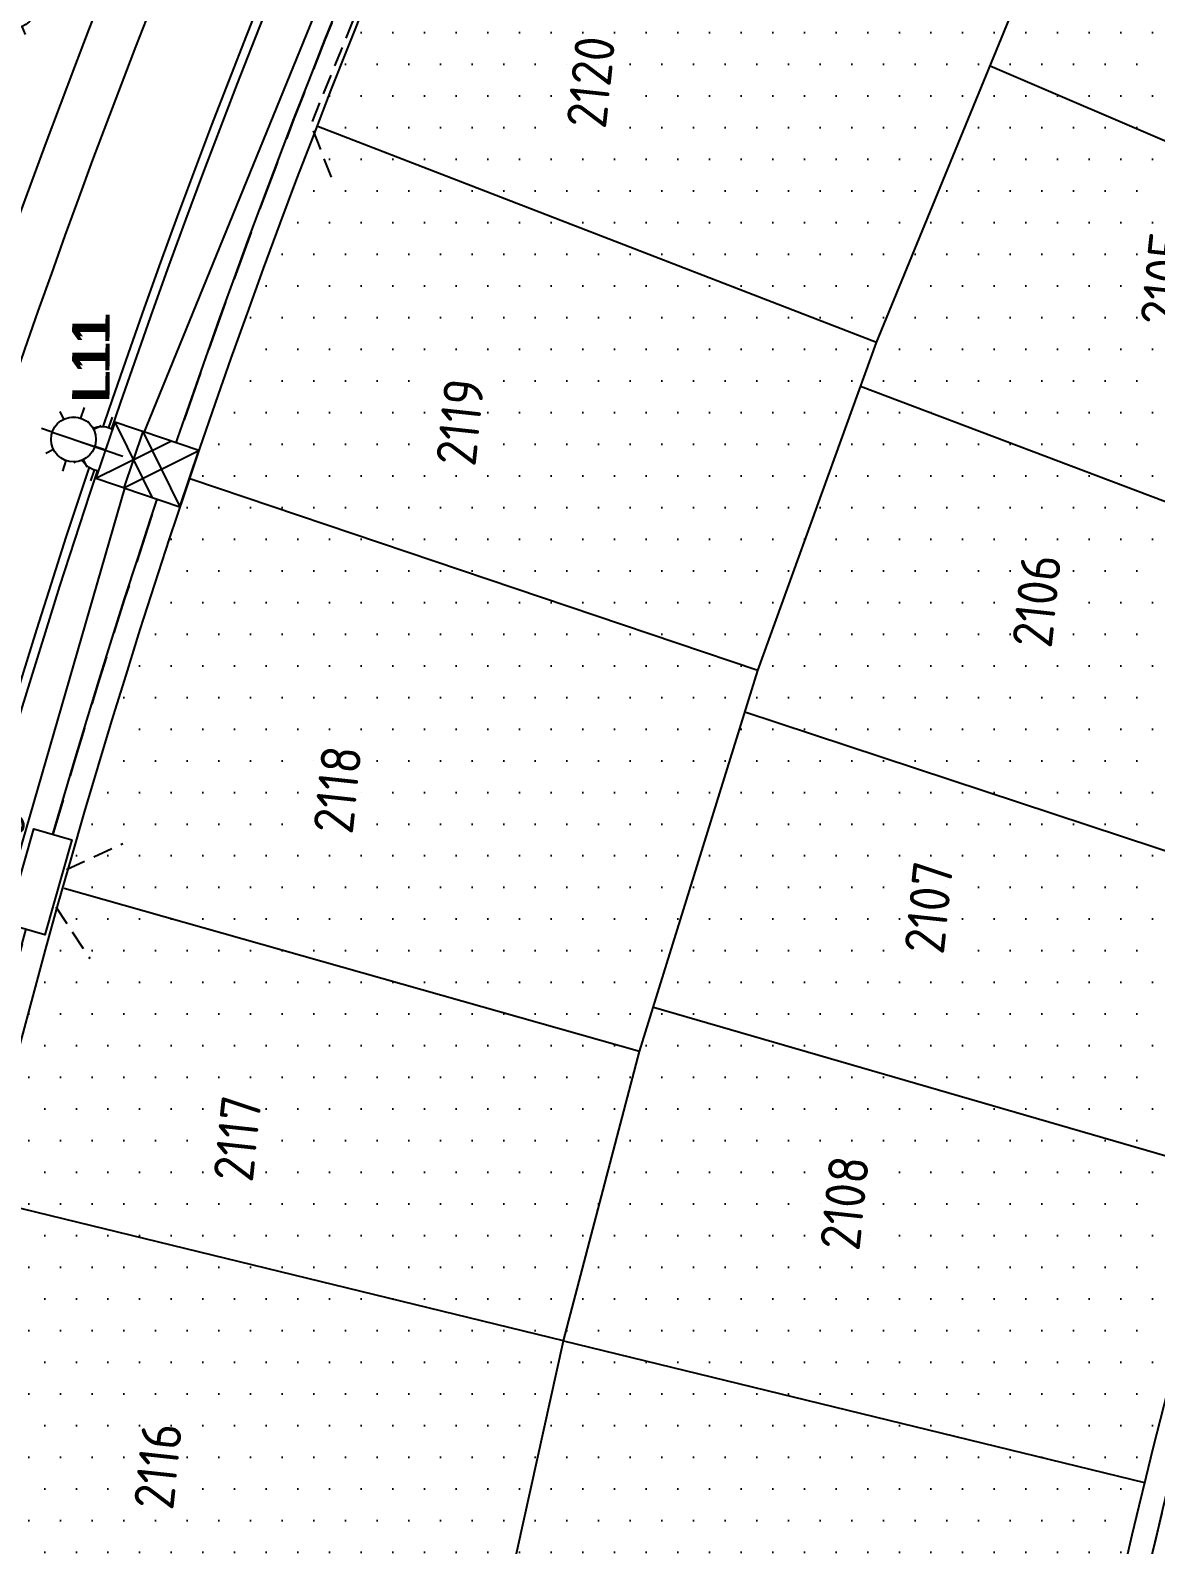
# Model space of a CAD drawing. Extents: x 294483 to 298733, y 6233899 to 6239242.
# Drawn here: x 296310.1 to 296366.6, y 6236740.2 to 6236816.1 of the extents above; entities that cross this region are included whole.
import ezdxf
from ezdxf.enums import TextEntityAlignment as Align

# ---------------------------------------------------------------- set-up
doc = ezdxf.new("R2010")
doc.units = 0
doc.linetypes.add('DASHED', pattern=[0.75, 0.5, -0.25])
doc.linetypes.add('Trench-Service', pattern=[1.5, 1, -0.5])
for name, color, linetype in [('_USER_SITEPLAN', 7, 'Continuous'), ('_User_SLCP', 6, 'Continuous'), ('Equip_SP_SL_NEW', 2, 'Continuous'), ('Mains_LV_NEW_T84', 2, 'Continuous'), ('Mains_SL_NEW_C57', 2, 'Continuous'), ('Notes', 7, 'Continuous'), ('Services_SP_NEW_UG', 2, 'Trench-Service'), ('SupportsOH_SP_TR_HV_LV_SL_EXT', 7, 'Continuous'), ('SupportsUG_SP_LV_NEW', 2, 'Continuous'), ('SupportsUG_SP_LV_SL_NEW', 2, 'Continuous'), ('Trench_SP_NEW', 2, 'Continuous')]:
    doc.layers.add(name, color=color, linetype=linetype)
doc.layers.add('Cadastre Land Parcels_SP_EXT', color=9, linetype='Continuous', lineweight=5)
doc.styles.add('ieISOCP', font='isocp.shx')
doc.styles.add('POLE_LABEL', font='arial.ttf')
doc.styles.add('SL_LABEL', font='arial.ttf')
doc.styles.get("Standard").update_dxf_attribs({"font": 'isocp.shx'})
doc.linetypes.add('Cable 5', pattern='A,10,-1,["o",Standard,S=2,R=0,X=-1,Y=-0.7],-1e-05,["o",Standard,S=2,R=0,X=-0.2,Y=-0.7],-1.2', length=12.20001)
doc.linetypes.add('Cable New UG', pattern='A,7,-0.25,["x",Standard,S=2,R=0,X=0.2,Y=-0.8],-2.1', length=9.35)

# ---------------------------------------------------------------- blocks, each defined once
blk = doc.blocks.new('PILLAR_NEW')
for tag, height, flags, p in [('ASSET_NUM', 2.5, 8, (2, 4)), ('STREET_CODE', 0.2, 9, (1.5, 2)), ('OWNED_BY', 0.2, 9, (1.5, 1.8)), ('OPERATED_BY', 0.2, 9, (1.5, 1.6))]:
    blk.add_attdef(tag, text='', height=height, dxfattribs=dict(flags=flags)).set_placement(p, align=Align.MIDDLE_LEFT)
blk.add_wipeout([(-2.475, 0.99), (2.475, 0.99), (2.475, -0.99), (-2.475, -0.99)])
at = {"lineweight": -3}
blk.add_lwpolyline([(-2.475, 0.99), (2.475, 0.99), (2.475, -0.99), (-2.475, -0.99)], close=True, dxfattribs=at)
for tag, flags, p in [('STATE', 9, (1.5, 1.2)), ('SUPPORT_TYPE', 9, (1.5, 1)), ('MAINTAINED_BY', 9, (1.5, 1.4)), ('USAGE', 9, (1.5, 0.8)), ('SUBURB', 9, (1.5, 0.2)), ('STREETNAME', 9, (1.5, 0)), ('LEGEND', 9, (1.5, 0.6)), ('PARENT', 9, (1.5, 0.4)), ('Z', 1, (1.5, -0.6)), ('LOCATION', 9, (1.5, -0.2)), ('NOTES', 9, (1.5, -0.4))]:
    blk.add_attdef(tag, text='', height=0.2, dxfattribs=dict(flags=flags)).set_placement(p, align=Align.MIDDLE_LEFT)
blk = doc.blocks.new('*U15')
blk.add_line((0, 0), (0, 0))
for tag, p, flags in [('Z', (0, 0), 1), ('OPERATED_BY', (0, -9.61), 9)]:
    blk.add_attdef(tag, p, '', height=0.2, dxfattribs=dict(flags=flags))
at = {"style": 'SL_LABEL', "flags": 9}
blk.add_attdef('STREET_CODE', text='', height=0.2, dxfattribs=at).set_placement((0, -0.2), align=Align.MIDDLE_LEFT)
for tag, height, flags, p in [('CONSTRUCTED_VOLTAGE', 0.2, 9, (0, -0.4)), ('CONTROL_TYPE', 0.2, 9, (0, -0.6)), ('LANTERN_PURPOSE', 0.2, 9, (0, -0.8)), ('LANTERN_TYPE', 0.2, 9, (0, -1)), ('STATE', 0.2, 9, (0, -2)), ('NO_PHASES', 0.2, 9, (0, -1.2)), ('OPERATING_VOLTAGE', 0.2, 9, (0, -1.4)), ('ORIENTATION', 0.2, 9, (0, -1.6)), ('OWNED_BY', 0.2, 9, (0, -1.8)), ('LNUMBER', 2.5, 8, (1.2, -2.8)), ('USAGE', 0.2, 9, (0, -2.2)), ('CEXIST', 0.2, 9, (0, -2.4)), ('CNEW', 0.2, 9, (0, -2.6)), ('CNUMBER', 0.2, 9, (0, -2.8)), ('CREMOVE', 0.2, 9, (0, -3)), ('CREPLACE', 0.2, 9, (0, -3.2)), ('LKINGHEIGHT', 0.2, 9, (0, -3.4)), ('LBRACKET', 0.2, 9, (0, -3.6)), ('LBRACKETVOCAB', 0.2, 9, (0, -3.8)), ('LCATEGORY', 0.2, 9, (0, -4)), ('LCHARGE1', 0.2, 9, (0, -4.2)), ('LCHARGE1PERCENT', 0.2, 9, (0, -4.4)), ('LCHARGE2', 0.2, 9, (0, -4.6)), ('LCHARGE2PERCENT', 0.2, 9, (0, -4.8)), ('LCHARGE3', 0.2, 9, (0, -5)), ('LCHARGE3PERCENT', 0.2, 9, (0, -5.2)), ('LEXIST', 0.2, 9, (0, -5.4)), ('LLAMP', 0.2, 9, (0, -5.6)), ('LLAMPVOCAB', 0.2, 9, (0, -5.8)), ('LMAST', 0.2, 9, (0, -6)), ('LMASTVOCAB', 0.2, 9, (0, -6.2)), ('LNEW', 0.2, 9, (0, -6.4)), ('LANTNUMBER', 0.2, 9, (0, -6.6)), ('LOUTREACH', 0.2, 9, (0, -7)), ('LOUTREACHVOCAB', 0.2, 9, (0, -7.2)), ('LRATECODE', 0.2, 9, (0, -7.4)), ('LREMOVE', 0.2, 9, (0, -7.6)), ('LREPLACE', 0.2, 9, (0, -7.8)), ('LTYPE', 0.2, 9, (0, -8)), ('LTYPEVOCAB', 0.2, 9, (0, -8.2)), ('SUBURB', 0.2, 9, (0, -8.6)), ('STREETNAME', 0.2, 9, (0, -8.8)), ('LEGEND', 0.2, 9, (0, -8.4)), ('LOCATION', 0.2, 9, (0, -9)), ('NOTES', 0.2, 9, (0, -9.2)), ('MAINTAINED_BY', 0.2, 9, (0, -9.86))]:
    blk.add_attdef(tag, text='', height=height, dxfattribs=dict(flags=flags)).set_placement(p, align=Align.MIDDLE_LEFT)
at = {"color": 82, "lineweight": 25, "true_color": 0x23df20}
blk.add_wipeout([(0, 5.72), (-0.43, 5.65), (-0.86, 5.45), (-1.18, 5.14), (-1.35, 4.86), (-1.5, 4.22), (-1.33, 3.53), (-1.06, 3.16), (-0.61, 2.85), (0, 2.72), (0.67, 2.87), (1.06, 3.16), (1.35, 3.57), (1.5, 4.22), (1.39, 4.77), (1.06, 5.28), (0.64, 5.58)], dxfattribs=at)
for p, q in [((0, 5.72), (0, 6.47)), ((-1.46, 5.68), (-1.06, 5.28)), ((1.46, 5.68), (1.06, 5.28)), ((-2.25, 4.22), (-1.5, 4.22)), ((1.5, 4.22), (2.25, 4.22)), ((-1.46, 2.76), (-1.06, 3.16)), ((1.46, 2.76), (1.06, 3.16)), ((0, 0), (0, 2.72))]:
    blk.add_line(p, q)
blk.add_circle((0, 4.22), 1.5)
blk = doc.blocks.new('COLUMN_NEW')
for tag, height, flags, p in [('ASSET_NUM', 2.5, 8, (2, 2)), ('STREETNAME', 0.2, 9, (1.5, -2)), ('LOCATION', 0.2, 9, (1.5, -2.2)), ('Z', 0.2, 1, (1.5, -2.8)), ('NOTES', 0.2, 9, (1.5, -2.4)), ('LABEL_ALIGNMENT', 0.2, 9, (1.5, -2.6))]:
    blk.add_attdef(tag, text='', height=height, dxfattribs=dict(flags=flags)).set_placement(p, align=Align.MIDDLE_LEFT)
blk.add_wipeout([(-1.485, -1.485), (1.485, -1.485), (1.485, 1.485), (-1.485, 1.485)])
at = {"lineweight": -3}
blk.add_lwpolyline([(-1.485, -1.485), (1.485, -1.485), (1.485, 1.485), (-1.485, 1.485)], close=True, dxfattribs=at)
at = {"style": 'POLE_LABEL', "flags": 9}
blk.add_attdef('STRUCTURE_PLANT_NUMBER', text='', height=0.2, dxfattribs=at).set_placement((1.5, 0.242), align=Align.MIDDLE_LEFT)
at = {"flags": 9}
for tag, p in [('STREET_CODE', (1.5, 0)), ('COLUMN_TYPE', (1.5, -0.2)), ('OWNED_BY', (1.5, -0.4)), ('OPERATED_BY', (1.5, -0.6)), ('MAINTAINED_BY', (1.5, -0.8)), ('STATE', (1.5, -1)), ('USAGE', (1.5, -1.2)), ('LEGEND', (1.5, -1.4)), ('PARENT', (1.5, -1.6)), ('SUBURB', (1.5, -1.8))]:
    blk.add_attdef(tag, text='', height=0.2, dxfattribs=at).set_placement(p, align=Align.MIDDLE_LEFT)
blk = doc.blocks.new('*U126')
blk.add_line((0, 0), (0, 0))
for tag, p, flags in [('Z', (0, 0), 1), ('OPERATED_BY', (0, -9.61), 9)]:
    blk.add_attdef(tag, p, '', height=0.2, dxfattribs=dict(flags=flags))
at = {"style": 'SL_LABEL', "flags": 9}
blk.add_attdef('STREET_CODE', text='', height=0.2, dxfattribs=at).set_placement((0, -0.2), align=Align.MIDDLE_LEFT)
for tag, height, flags, p in [('CONSTRUCTED_VOLTAGE', 0.2, 9, (0, -0.4)), ('CONTROL_TYPE', 0.2, 9, (0, -0.6)), ('LANTERN_PURPOSE', 0.2, 9, (0, -0.8)), ('LANTERN_TYPE', 0.2, 9, (0, -1)), ('STATE', 0.2, 9, (0, -2)), ('NO_PHASES', 0.2, 9, (0, -1.2)), ('OPERATING_VOLTAGE', 0.2, 9, (0, -1.4)), ('ORIENTATION', 0.2, 9, (0, -1.6)), ('OWNED_BY', 0.2, 9, (0, -1.8)), ('LNUMBER', 2.5, 8, (1.2, -2.8)), ('USAGE', 0.2, 9, (0, -2.2)), ('CEXIST', 0.2, 9, (0, -2.4)), ('CNEW', 0.2, 9, (0, -2.6)), ('CNUMBER', 0.2, 9, (0, -2.8)), ('CREMOVE', 0.2, 9, (0, -3)), ('CREPLACE', 0.2, 9, (0, -3.2)), ('LKINGHEIGHT', 0.2, 9, (0, -3.4)), ('LBRACKET', 0.2, 9, (0, -3.6)), ('LBRACKETVOCAB', 0.2, 9, (0, -3.8)), ('LCATEGORY', 0.2, 9, (0, -4)), ('LCHARGE1', 0.2, 9, (0, -4.2)), ('LCHARGE1PERCENT', 0.2, 9, (0, -4.4)), ('LCHARGE2', 0.2, 9, (0, -4.6)), ('LCHARGE2PERCENT', 0.2, 9, (0, -4.8)), ('LCHARGE3', 0.2, 9, (0, -5)), ('LCHARGE3PERCENT', 0.2, 9, (0, -5.2)), ('LEXIST', 0.2, 9, (0, -5.4)), ('LLAMP', 0.2, 9, (0, -5.6)), ('LLAMPVOCAB', 0.2, 9, (0, -5.8)), ('LMAST', 0.2, 9, (0, -6)), ('LMASTVOCAB', 0.2, 9, (0, -6.2)), ('LNEW', 0.2, 9, (0, -6.4)), ('LANTNUMBER', 0.2, 9, (0, -6.6)), ('LOUTREACH', 0.2, 9, (0, -7)), ('LOUTREACHVOCAB', 0.2, 9, (0, -7.2)), ('LRATECODE', 0.2, 9, (0, -7.4)), ('LREMOVE', 0.2, 9, (0, -7.6)), ('LREPLACE', 0.2, 9, (0, -7.8)), ('LTYPE', 0.2, 9, (0, -8)), ('LTYPEVOCAB', 0.2, 9, (0, -8.2)), ('SUBURB', 0.2, 9, (0, -8.6)), ('STREETNAME', 0.2, 9, (0, -8.8)), ('LEGEND', 0.2, 9, (0, -8.4)), ('LOCATION', 0.2, 9, (0, -9)), ('NOTES', 0.2, 9, (0, -9.2)), ('MAINTAINED_BY', 0.2, 9, (0, -9.86))]:
    blk.add_attdef(tag, text='', height=height, dxfattribs=dict(flags=flags)).set_placement(p, align=Align.MIDDLE_LEFT)
at = {"color": 82, "lineweight": 25, "true_color": 0x23df20}
blk.add_wipeout([(0, 5.72), (-0.43, 5.65), (-0.86, 5.45), (-1.18, 5.14), (-1.35, 4.86), (-1.5, 4.22), (-1.33, 3.53), (-1.06, 3.16), (-0.61, 2.85), (0, 2.72), (0.67, 2.87), (1.06, 3.16), (1.35, 3.57), (1.5, 4.22), (1.39, 4.77), (1.06, 5.28), (0.64, 5.58)], dxfattribs=at)
for p, q in [((0, 5.72), (0, 6.47)), ((-1.46, 5.68), (-1.06, 5.28)), ((1.46, 5.68), (1.06, 5.28)), ((-2.25, 4.22), (-1.5, 4.22)), ((1.5, 4.22), (2.25, 4.22)), ((-1.46, 2.76), (-1.06, 3.16)), ((1.46, 2.76), (1.06, 3.16)), ((0, 0), (0, 2.72))]:
    blk.add_line(p, q)
blk.add_circle((0, 4.22), 1.5)
blk = doc.blocks.new('*U128')
blk.add_line((0, 0), (0, 0))
for tag, p, flags in [('Z', (0, 0), 1), ('OPERATED_BY', (0, -9.61), 9)]:
    blk.add_attdef(tag, p, '', height=0.2, dxfattribs=dict(flags=flags))
at = {"style": 'SL_LABEL', "flags": 9}
blk.add_attdef('STREET_CODE', text='', height=0.2, dxfattribs=at).set_placement((0, -0.2), align=Align.MIDDLE_LEFT)
for tag, height, flags, p in [('CONSTRUCTED_VOLTAGE', 0.2, 9, (0, -0.4)), ('CONTROL_TYPE', 0.2, 9, (0, -0.6)), ('LANTERN_PURPOSE', 0.2, 9, (0, -0.8)), ('LANTERN_TYPE', 0.2, 9, (0, -1)), ('STATE', 0.2, 9, (0, -2)), ('NO_PHASES', 0.2, 9, (0, -1.2)), ('OPERATING_VOLTAGE', 0.2, 9, (0, -1.4)), ('ORIENTATION', 0.2, 9, (0, -1.6)), ('OWNED_BY', 0.2, 9, (0, -1.8)), ('LNUMBER', 2.5, 8, (1.2, -2.8)), ('USAGE', 0.2, 9, (0, -2.2)), ('CEXIST', 0.2, 9, (0, -2.4)), ('CNEW', 0.2, 9, (0, -2.6)), ('CNUMBER', 0.2, 9, (0, -2.8)), ('CREMOVE', 0.2, 9, (0, -3)), ('CREPLACE', 0.2, 9, (0, -3.2)), ('LKINGHEIGHT', 0.2, 9, (0, -3.4)), ('LBRACKET', 0.2, 9, (0, -3.6)), ('LBRACKETVOCAB', 0.2, 9, (0, -3.8)), ('LCATEGORY', 0.2, 9, (0, -4)), ('LCHARGE1', 0.2, 9, (0, -4.2)), ('LCHARGE1PERCENT', 0.2, 9, (0, -4.4)), ('LCHARGE2', 0.2, 9, (0, -4.6)), ('LCHARGE2PERCENT', 0.2, 9, (0, -4.8)), ('LCHARGE3', 0.2, 9, (0, -5)), ('LCHARGE3PERCENT', 0.2, 9, (0, -5.2)), ('LEXIST', 0.2, 9, (0, -5.4)), ('LLAMP', 0.2, 9, (0, -5.6)), ('LLAMPVOCAB', 0.2, 9, (0, -5.8)), ('LMAST', 0.2, 9, (0, -6)), ('LMASTVOCAB', 0.2, 9, (0, -6.2)), ('LNEW', 0.2, 9, (0, -6.4)), ('LANTNUMBER', 0.2, 9, (0, -6.6)), ('LOUTREACH', 0.2, 9, (0, -7)), ('LOUTREACHVOCAB', 0.2, 9, (0, -7.2)), ('LRATECODE', 0.2, 9, (0, -7.4)), ('LREMOVE', 0.2, 9, (0, -7.6)), ('LREPLACE', 0.2, 9, (0, -7.8)), ('LTYPE', 0.2, 9, (0, -8)), ('LTYPEVOCAB', 0.2, 9, (0, -8.2)), ('SUBURB', 0.2, 9, (0, -8.6)), ('STREETNAME', 0.2, 9, (0, -8.8)), ('LEGEND', 0.2, 9, (0, -8.4)), ('LOCATION', 0.2, 9, (0, -9)), ('NOTES', 0.2, 9, (0, -9.2)), ('MAINTAINED_BY', 0.2, 9, (0, -9.86))]:
    blk.add_attdef(tag, text='', height=height, dxfattribs=dict(flags=flags)).set_placement(p, align=Align.MIDDLE_LEFT)
at = {"color": 82, "lineweight": 25, "true_color": 0x23df20}
blk.add_wipeout([(0, 5.72), (-0.43, 5.65), (-0.86, 5.45), (-1.18, 5.14), (-1.35, 4.86), (-1.5, 4.22), (-1.33, 3.53), (-1.06, 3.16), (-0.61, 2.85), (0, 2.72), (0.67, 2.87), (1.06, 3.16), (1.35, 3.57), (1.5, 4.22), (1.39, 4.77), (1.06, 5.28), (0.64, 5.58)], dxfattribs=at)
for p, q in [((0, 5.72), (0, 6.47)), ((-1.46, 5.68), (-1.06, 5.28)), ((1.46, 5.68), (1.06, 5.28)), ((-2.25, 4.22), (-1.5, 4.22)), ((1.5, 4.22), (2.25, 4.22)), ((-1.46, 2.76), (-1.06, 3.16)), ((1.46, 2.76), (1.06, 3.16)), ((0, 0), (0, 2.72))]:
    blk.add_line(p, q)
blk.add_circle((0, 4.22), 1.5)

msp = doc.modelspace()

# ---------------------------------------------------------------- hatches: boundary and pattern name
at = {"layer": 'Notes'}
h = msp.add_hatch(dxfattribs=at)
h.set_pattern_fill('DOTS', color=256)
h.paths.add_polyline_path([(296393.51257, 6236819.36253), (296366.60553, 6236832.52453), (296365.47217, 6236830.29532), (296359.21529, 6236816.66258), (296358.26399, 6236814.34962), (296385.78727, 6236802.53033, -0.01233233)])
h.paths.add_polyline_path([(296375.0178, 6236817.51276), (296375.2906, 6236820.03616), (296374.05017, 6236820.17026), (296373.77738, 6236817.64686)], flags=24)
h.paths.add_polyline_path([(296367.9602, 6236801.10348), (296368.22942, 6236803.59377), (296366.93546, 6236803.73365), (296366.66624, 6236801.24336)], flags=24)
h = msp.add_hatch(dxfattribs=at)
h.set_pattern_fill('DOTS', color=256)
h.paths.add_polyline_path([(296359.21529, 6236816.66258), (296331.64678, 6236828.70617, 0.01080648), (296324.49428, 6236811.31874), (296352.55871, 6236800.47802)])
h.paths.add_polyline_path([(296345.92606, 6236826.52734), (296346.17062, 6236828.78959), (296344.93071, 6236828.92363), (296344.68615, 6236826.66138)], flags=24)
h.paths.add_polyline_path([(296339.13623, 6236811.02552), (296339.39969, 6236813.46262), (296338.15927, 6236813.59671), (296337.8958, 6236811.15962)], flags=24)
h = msp.add_hatch(dxfattribs=at)
h.set_pattern_fill('DOTS', color=256)
h.paths.add_polyline_path([(296358.26399, 6236814.34962), (296352.55871, 6236800.47802), (296351.76592, 6236798.28605), (296379.77602, 6236787.66436, -0.01067721), (296385.78727, 6236802.53033)])
h.paths.add_polyline_path([(296367.9602, 6236801.10348), (296368.22942, 6236803.59377), (296366.93546, 6236803.73365), (296366.66624, 6236801.24336)], flags=24)
h = msp.add_hatch(dxfattribs=at)
h.set_pattern_fill('DOTS', color=256)
h.paths.add_polyline_path([(296352.55871, 6236800.47802), (296324.49428, 6236811.31874, 0.00994845), (296318.57949, 6236795.05214), (296318.7181, 6236794.99843), (296318.18155, 6236793.61375), (296346.60664, 6236784.02133)])
h.paths.add_polyline_path([(296332.64691, 6236794.07714), (296332.90048, 6236796.4228), (296331.59719, 6236796.5637), (296331.34361, 6236794.21804)], flags=24)
h.paths.add_polyline_path([(296339.13623, 6236811.02552), (296339.39969, 6236813.46262), (296338.15927, 6236813.59671), (296337.8958, 6236811.15962)], flags=24)
h = msp.add_hatch(dxfattribs=at)
h.set_pattern_fill('DOTS', color=256)
h.paths.add_polyline_path([(296379.77602, 6236787.66436), (296351.76592, 6236798.28605), (296346.60664, 6236784.02133), (296345.96636, 6236781.95733), (296374.40494, 6236772.5553, -0.01067721)])
h.paths.add_polyline_path([(296361.49261, 6236784.97809), (296361.76066, 6236787.45765), (296360.52024, 6236787.59175), (296360.25218, 6236785.11218)], flags=24)
h = msp.add_hatch(dxfattribs=at)
h.set_pattern_fill('DOTS', color=256)
h.paths.add_polyline_path([(296374.40494, 6236772.5553), (296345.96636, 6236781.95733), (296341.37157, 6236767.14556), (296370.13529, 6236758.80267, -0.00958821)])
h.paths.add_polyline_path([(296356.08235, 6236769.62118), (296356.34574, 6236772.05758), (296355.10532, 6236772.19168), (296354.84193, 6236769.75527)], flags=24)
h = msp.add_hatch(dxfattribs=at)
h.set_pattern_fill('DOTS', color=256)
h.paths.add_polyline_path([(296340.68096, 6236764.91933), (296311.73667, 6236773.12143, 0.00840454), (296307.98831, 6236758.98715), (296307.71274, 6236757.52051), (296336.85898, 6236750.41441)])
h.paths.add_polyline_path([(296321.42763, 6236758.20138), (296321.67219, 6236760.46363), (296320.43228, 6236760.59767), (296320.18772, 6236758.33542)], flags=24)
h = msp.add_hatch(dxfattribs=at)
h.set_pattern_fill('DOTS', color=256)
h.paths.add_polyline_path([(296341.37157, 6236767.14556), (296340.68096, 6236764.91933), (296336.85898, 6236750.41441), (296336.85855, 6236750.41245), (296366.00478, 6236743.30651, -0.01067845), (296370.13529, 6236758.80267)])
h.paths.add_polyline_path([(296351.85228, 6236754.75659), (296352.11567, 6236757.193), (296350.87524, 6236757.3271), (296350.61186, 6236754.89069)], flags=24)
h = msp.add_hatch(dxfattribs=at)
h.set_pattern_fill('DOTS', color=256)
h.paths.add_polyline_path([(296336.85855, 6236750.41245), (296336.85847, 6236750.41247), (296336.85898, 6236750.41441), (296307.71274, 6236757.52051), (296307.43852, 6236756.06104), (296307.28251, 6236756.09036, 0.00994762), (296303.57871, 6236739.18417), (296333.0816, 6236733.32695)])
h.paths.add_polyline_path([(296317.43928, 6236741.76193), (296317.6885, 6236744.06734), (296316.44859, 6236744.20138), (296316.19937, 6236741.89597)], flags=24)
h = msp.add_hatch(dxfattribs=at)
h.set_pattern_fill('DOTS', color=256)
h.paths.add_polyline_path([(296366.00478, 6236743.30651), (296336.85855, 6236750.41245), (296333.0816, 6236733.32695), (296332.64729, 6236730.86196), (296362.06303, 6236725.2105, -0.00098868), (296362.34609, 6236726.66827, -0.01134351)])
h.paths.add_polyline_path([(296346.61693, 6236734.13556), (296346.88932, 6236736.6552), (296345.58603, 6236736.7961), (296345.31364, 6236734.27645)], flags=24)

# ---------------------------------------------------------------- linework, layer by layer
at = {"layer": 'Cadastre Land Parcels_SP_EXT'}
for p, q in [((296352.55871, 6236800.47802), (296359.21529, 6236816.66258)), ((296358.26399, 6236814.34962), (296385.78727, 6236802.53033)), ((296352.55871, 6236800.47802), (296324.49428, 6236811.31874)), ((296346.60664, 6236784.02133), (296352.55871, 6236800.47802)), ((296351.76592, 6236798.28605), (296379.77598, 6236787.66438)), ((296346.60664, 6236784.02133), (296318.18155, 6236793.61375)), ((296340.68096, 6236764.91933), (296346.60664, 6236784.02133)), ((296345.96636, 6236781.95733), (296374.40492, 6236772.55531)), ((296340.68096, 6236764.91933), (296311.81748, 6236773.09853)), ((296341.37157, 6236767.14556), (296370.13525, 6236758.80268)), ((296336.85898, 6236750.41441), (296340.68096, 6236764.91933)), ((296336.85898, 6236750.41441), (296307.71274, 6236757.52051)), ((296333.0816, 6236733.32695), (296336.85898, 6236750.41441)), ((296336.85851, 6236750.41246), (296366.00478, 6236743.30651))]:
    msp.add_line(p, q, dxfattribs=at)
at = {"layer": 'Mains_LV_NEW_T84', "color": 170, "linetype": 'Cable New UG', "ltscale": 0.75, "flags": 128}
msp.add_lwpolyline([(296295.85395, 6236615.14103, -0.15769137), (296355.04454, 6236876.99874), (296375.00999, 6236907.27759), (296384.00685, 6236909.15664), (296404.1615, 6236894.58856), (296424.12852, 6236880.54028), (296425.69102, 6236871.15594, 0.12794525), (296358.72732, 6236694.96234), (296358.78647, 6236685.00611), (296358.78647, 6236685.00611), (296355.92607, 6236684.95887), (296356.13792, 6236688.0439), (296332.8444, 6236689.59663), (296332.04088, 6236677.54252), (296340.42371, 6236677.271)], format="xyb", dxfattribs=at)
at = {"layer": 'Mains_SL_NEW_C57', "color": 2, "linetype": 'Cable 5', "ltscale": 0.5, "elevation": 12, "flags": 128}
msp.add_lwpolyline([(296305.41887, 6236545.67817), (296299.40439, 6236578.65552), (296299.17392, 6236582.23133), (296296.15002, 6236608.37554), (296294.00716, 6236616.03274), (296292.33231, 6236650.14231), (296292.93357, 6236678.12384), (296297.82593, 6236721.00439), (296304.74848, 6236758.24688), (296315.28854, 6236794.59654), (296335.70762, 6236844.66664), (296353.99377, 6236877.78554)], dxfattribs=at)
at = {"layer": 'Notes'}
for p, q in [((296352.55871, 6236800.47802), (296359.21529, 6236816.66258)), ((296358.26399, 6236814.34962), (296385.78727, 6236802.53033)), ((296352.55871, 6236800.47802), (296324.57398, 6236811.28796)), ((296346.60664, 6236784.02133), (296352.55871, 6236800.47802)), ((296351.76592, 6236798.28605), (296379.77598, 6236787.66438)), ((296340.68096, 6236764.91933), (296346.60664, 6236784.02133)), ((296345.96636, 6236781.95733), (296374.40492, 6236772.55531)), ((296341.37157, 6236767.14556), (296370.13525, 6236758.80268)), ((296336.85898, 6236750.41441), (296340.68096, 6236764.91933)), ((296336.85898, 6236750.41441), (296307.71274, 6236757.52051)), ((296333.0816, 6236733.32695), (296336.85898, 6236750.41441)), ((296336.85851, 6236750.41246), (296366.00478, 6236743.30651))]:
    msp.add_line(p, q, dxfattribs=at)
at = {"layer": 'Notes', "color": 254, "true_color": 0xd1d1d1}
for centre, radius, start, end in [((296730.81903, 6236654.36374), 448, 144.4900639, 177.8347981), ((296730.81903, 6236654.36374), 445.5, 144.4875421, 177.8347981), ((296730.26881, 6236654.56405), 439.95, 144.4614014, 185.1853716), ((296730.26881, 6236654.56405), 439.5, 144.4614014, 185.1853716), ((296730.81897, 6236654.36366), 372, 144.4560252, 173.7731019), ((296730.81897, 6236654.36366), 371.55, 144.4560252, 173.7731019)]:
    msp.add_arc(centre, radius, start, end, dxfattribs=at)
at = {"layer": 'Notes'}
for centre, radius, start, end in [((296730.26881, 6236654.56405), 435, 144.6612315, 185.1853716), ((296730.81903, 6236654.36374), 375.5, 144.6822705, 173.7731405), ((296730.81903, 6236654.36374), 375.5, 144.6822705, 173.7731405)]:
    msp.add_arc(centre, radius, start, end, dxfattribs=at)
at = {"layer": 'Services_SP_NEW_UG', "flags": 128}
for points in [[(296330.54713, 6236829.18656), (296330.47359, 6236826.52192), (296330.32937, 6236826.55843), (296324.19587, 6236811.40824), (296325.38013, 6236808.30522)], [(296310.57605, 6236773.42712), (296314.7666, 6236775.34787)], [(296310.57605, 6236773.42712), (296313.11511, 6236769.57963)]]:
    msp.add_lwpolyline(points, dxfattribs=at)
at = {"layer": 'Trench_SP_NEW', "color": 160, "linetype": 'DASHED', "ltscale": 5}
for centre, radius, start, end in [((296730.26881, 6236654.56405), 436.2, 149.3403406, 185.1853716), ((296730.81903, 6236654.36374), 374.3, 144.6822705, 173.7731405)]:
    msp.add_arc(centre, radius, start, end, dxfattribs=at)

# ---------------------------------------------------------------- texts
at = {"layer": 'Notes', "linetype": 'Continuous', "lineweight": 25, "style": 'ieISOCP'}
for s, p in [('2120', (296338.98327, 6236811.14155)), ('2105', (296367.7636, 6236801.23325)), ('2119', (296332.44269, 6236794.20931)), ('2106', (296361.33965, 6236785.09411)), ('2118', (296326.28601, 6236775.76552)), ('2107', (296355.9294, 6236769.7372)), ('2117', (296321.27509, 6236758.31727)), ('2108', (296351.69933, 6236754.87261)), ('2116', (296317.28674, 6236741.87782))]:
    msp.add_text(s, height=2, rotation=83.83, dxfattribs=at).set_placement(p)

# ---------------------------------------------------------------- next in the draw order: block references
at = {"layer": '_User_SLCP', "color": 0, "lineweight": 15}
ref = msp.add_blockref('*U128', (296306.34047, 6236818.52318), dxfattribs=dict(at, xscale=0.7500000000000001, yscale=0.7500000000000001, zscale=0.7500000000000001, rotation=248.1474118714078))
ref.add_attrib('ASSET_NUM', 'L12', dxfattribs={"layer": 'SupportsOH_SP_TR_HV_LV_SL_EXT', "height": 1.875, "rotation": 90, "style": 'SL_LABEL'}).set_placement((296307.72849, 6236811.13626), align=Align.MIDDLE_LEFT)
at = {"layer": 'Equip_SP_SL_NEW', "linetype": 'Continuous'}
ref = msp.add_blockref('*U15', (296316.69486, 6236794.11956, 12), dxfattribs=dict(at, xscale=0.75, yscale=0.75, zscale=0.75, rotation=71.2526077044728))
ref.add_attrib('ASSET_NUM', 'L11', dxfattribs={"layer": 'SupportsOH_SP_TR_HV_LV_SL_EXT', "height": 1.875, "rotation": 90, "style": 'SL_LABEL'}).set_placement((296313.15105, 6236797.42578, 12), align=Align.MIDDLE_LEFT)

# ---------------------------------------------------------------- next in the draw order: hatches: boundary and pattern name
at = {"layer": 'Notes'}
h = msp.add_hatch(dxfattribs=at)
h.set_pattern_fill('DOTS', color=256)
h.paths.add_polyline_path([(296346.60664, 6236784.02133), (296318.18155, 6236793.61375), (296317.64501, 6236792.22907), (296317.62897, 6236792.23528, 0.01149661), (296311.73667, 6236773.12143), (296340.68096, 6236764.91933), (296341.37157, 6236767.14556)])
h.paths.add_polyline_path([(296326.43854, 6236775.64963), (296326.6831, 6236777.91188), (296325.44319, 6236778.04592), (296325.19863, 6236775.78367)], flags=24)

# ---------------------------------------------------------------- next in the draw order: block references
at = {"layer": '_User_SLCP', "color": 0, "lineweight": 15}
ref = msp.add_blockref('*U126', (296315.2883, 6236794.59662, 12), dxfattribs=dict(at, xscale=0.75, yscale=0.75, zscale=0.75, rotation=71.2526077044728))
ref.add_attrib('ASSET_NUM', 'L11', dxfattribs={"layer": 'SupportsOH_SP_TR_HV_LV_SL_EXT', "height": 1.875, "rotation": 90, "style": 'SL_LABEL'}).set_placement((296313.17022, 6236797.61966, 12), align=Align.MIDDLE_LEFT)
at = {"layer": 'SupportsUG_SP_LV_NEW'}
ref = msp.add_blockref('PILLAR_NEW', (296310.57605, 6236773.42712), dxfattribs=dict(at, rotation=74.02319001616213))
ref.add_attrib('ASSET_NUM', '143606', dxfattribs={"height": 1.8, "rotation": 74.02319, "oblique": 15}).set_placement((296308.21088, 6236773.75121), align=Align.MIDDLE_CENTER)

# ---------------------------------------------------------------- next in the draw order: linework, layer by layer
at = {"layer": 'Notes'}
msp.add_line((296340.68096, 6236764.91933), (296311.81748, 6236773.09853), dxfattribs=at)

# ---------------------------------------------------------------- next in the draw order: block references
at = {"layer": '_User_SLCP', "color": 0, "lineweight": 15, "rotation": 71.2526077044728}
msp.add_blockref('COLUMN_NEW', (296315.2883, 6236794.59662, 12), dxfattribs=at)

# ---------------------------------------------------------------- next in the draw order: linework, layer by layer
at = {"layer": '_User_SLCP', "color": 7, "ltscale": 0.5, "flags": 128}
msp.add_lwpolyline([(296311.2273, 6236795.97446), (296313.35807, 6236795.25175)], dxfattribs=at)

# ---------------------------------------------------------------- next in the draw order: block references
at = {"layer": 'SupportsUG_SP_LV_SL_NEW', "rotation": 71.2526077044728}
msp.add_blockref('COLUMN_NEW', (296316.69486, 6236794.11956, 12), dxfattribs=at)

# ---------------------------------------------------------------- next in the draw order: linework, layer by layer
at = {"layer": '_USER_SITEPLAN', "color": 7, "ltscale": 0.5, "elevation": 12, "flags": 128}
for points in [[(296315.76582, 6236796.00275), (296317.6238, 6236792.23608)], [(296312.63375, 6236795.4971), (296314.76453, 6236794.77439)], [(296314.81127, 6236793.19033), (296318.57824, 6236795.04821)]]:
    msp.add_lwpolyline(points, dxfattribs=at)
at = {"layer": '_User_SLCP', "color": 7, "ltscale": 0.5, "flags": 128}
for points in [[(296314.35936, 6236796.48011), (296316.21734, 6236792.71343)], [(296313.40481, 6236793.66768), (296317.17179, 6236795.52556)]]:
    msp.add_lwpolyline(points, dxfattribs=at)
at = {"layer": 'Notes'}
msp.add_line((296346.60664, 6236784.02133), (296318.18155, 6236793.61375), dxfattribs=at)
msp.add_arc((296730.26881, 6236654.56405), 435, 144.6612315, 185.1853716, dxfattribs=at)

doc.saveas('drawing.dxf')
